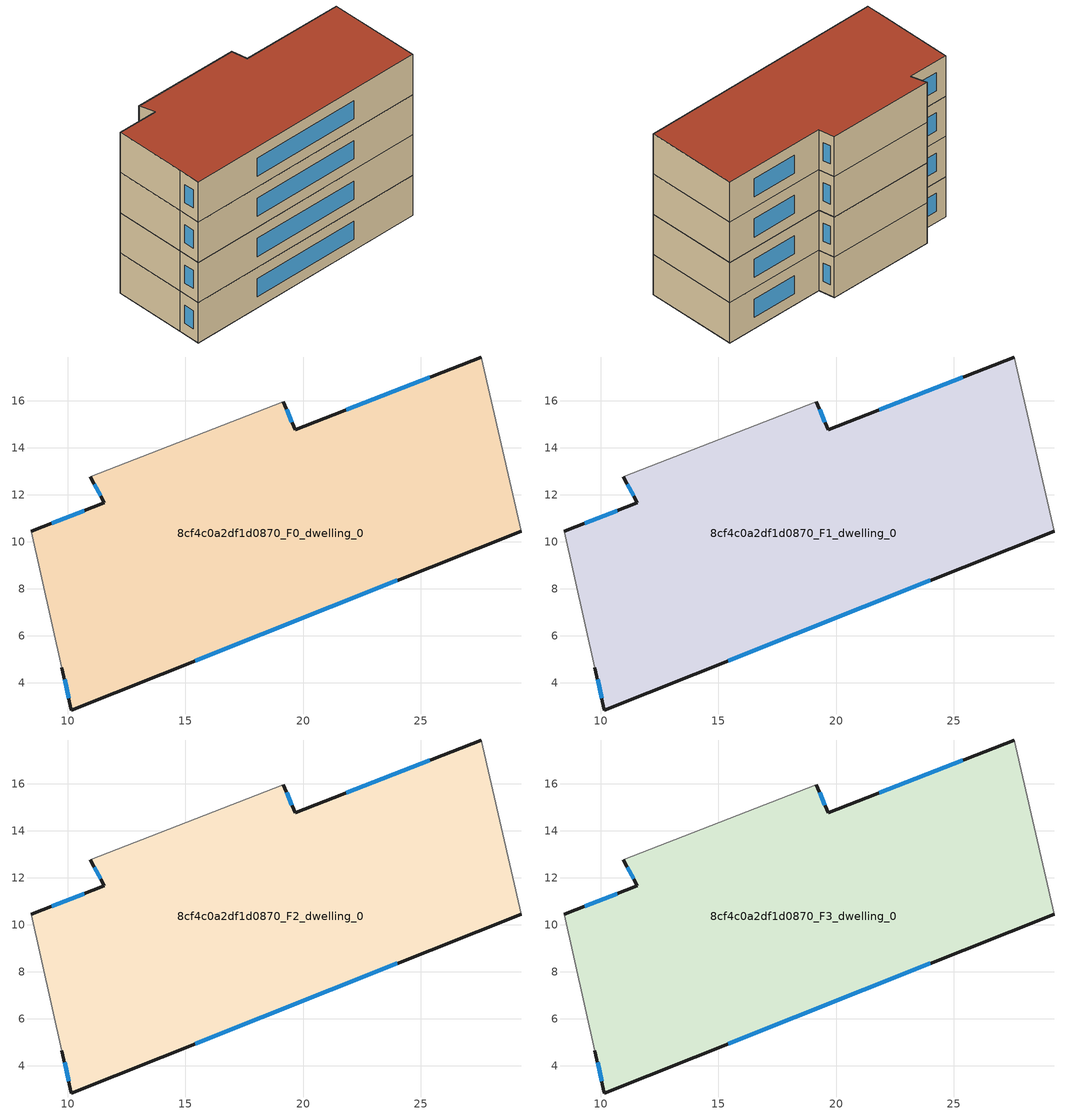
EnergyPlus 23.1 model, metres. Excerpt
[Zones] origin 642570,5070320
8cf4c0a2df1d0870_F0_dwelling_0
 floor ground (EU_floor_Construction): 29.27,10.45 27.57,17.86 19.67,14.75 19.17,15.96 10.96,12.75 11.56,11.66 8.45,10.45 9.75,4.65 10.15,2.85 z0
 wall outside (EU_wall_Construction): 29.27,10.45 10.15,2.85 9.75,4.65 / 8.45,10.45 11.56,11.66 10.96,12.75 / 19.17,15.96 19.67,14.75 27.57,17.86 z0:3
 wall adiabatic (EU_wall_Construction): 27.57,17.86 29.27,10.45 / 9.75,4.65 8.45,10.45 / 10.96,12.75 19.17,15.96 z0:3
 window (EU_Window_Construction): 21.84,15.61 25.4,17 / 24.01,8.36 15.41,4.94 / 10.04,3.34 9.86,4.16 / 9.31,10.78 10.7,11.32 / 11.39,11.96 11.12,12.45 / 19.3,15.63 19.53,15.09 z0.83:2.17
8cf4c0a2df1d0870_F1_dwelling_0
 floor to 8cf4c0a2df1d0870_F0_dwelling_0 (EU_floor_Construction): 29.27,10.45 27.57,17.86 19.67,14.75 19.17,15.96 10.96,12.75 11.56,11.66 8.45,10.45 9.75,4.65 10.15,2.85 z3
 wall outside (EU_wall_Construction): 29.27,10.45 10.15,2.85 9.75,4.65 / 8.45,10.45 11.56,11.66 10.96,12.75 / 19.17,15.96 19.67,14.75 27.57,17.86 z3:6
 wall adiabatic (EU_wall_Construction): 27.57,17.86 29.27,10.45 / 9.75,4.65 8.45,10.45 / 10.96,12.75 19.17,15.96 z3:6
 window (EU_Window_Construction): 21.84,15.61 25.4,17 / 24.01,8.36 15.41,4.94 / 10.04,3.34 9.86,4.16 / 9.31,10.78 10.7,11.32 / 11.39,11.96 11.12,12.45 / 19.3,15.63 19.53,15.09 z3.83:5.17
8cf4c0a2df1d0870_F2_dwelling_0
 floor to 8cf4c0a2df1d0870_F1_dwelling_0 (EU_floor_Construction): 29.27,10.45 27.57,17.86 19.67,14.75 19.17,15.96 10.96,12.75 11.56,11.66 8.45,10.45 9.75,4.65 10.15,2.85 z6
 wall outside (EU_wall_Construction): 29.27,10.45 10.15,2.85 9.75,4.65 / 8.45,10.45 11.56,11.66 10.96,12.75 / 19.17,15.96 19.67,14.75 27.57,17.86 z6:9
 wall adiabatic (EU_wall_Construction): 27.57,17.86 29.27,10.45 / 9.75,4.65 8.45,10.45 / 10.96,12.75 19.17,15.96 z6:9
 window (EU_Window_Construction): 21.84,15.61 25.4,17 / 24.01,8.36 15.41,4.94 / 10.04,3.34 9.86,4.16 / 9.31,10.78 10.7,11.32 / 11.39,11.96 11.12,12.45 / 19.3,15.63 19.53,15.09 z6.83:8.17
8cf4c0a2df1d0870_F3_dwelling_0
 floor to 8cf4c0a2df1d0870_F2_dwelling_0 (EU_floor_Construction): 29.27,10.45 27.57,17.86 19.67,14.75 19.17,15.96 10.96,12.75 11.56,11.66 8.45,10.45 9.75,4.65 10.15,2.85 z9
 wall outside (EU_wall_Construction): 29.27,10.45 10.15,2.85 9.75,4.65 / 8.45,10.45 11.56,11.66 10.96,12.75 / 19.17,15.96 19.67,14.75 27.57,17.86 z9:12
 wall adiabatic (EU_wall_Construction): 27.57,17.86 29.27,10.45 / 9.75,4.65 8.45,10.45 / 10.96,12.75 19.17,15.96 z9:12
 window (EU_Window_Construction): 21.84,15.61 25.4,17 / 24.01,8.36 15.41,4.94 / 10.04,3.34 9.86,4.16 / 9.31,10.78 10.7,11.32 / 11.39,11.96 11.12,12.45 / 19.3,15.63 19.53,15.09 z9.83:11.17
 roof outside (EU_roof_Construction): 27.57,17.86 29.27,10.45 10.15,2.85 9.75,4.65 8.45,10.45 11.56,11.66 10.96,12.75 19.17,15.96 19.67,14.75 z12
[Building]
EU S2 Campaign: North Axis=0; Terrain=City; Solar Distribution=FullExterior
[Site:Location]
Lyon-Bron: Latitude=45.75; Longitude=5; Time Zone=1; Elevation=198
[SizingPeriod:WeatherFileDays]
AnnualSizingPeriod: Begin Month=1; Begin Day of Month=1; End Month=12; End Day of Month=31; Day of Week for Start Day=Monday; Use Weather File Daylight Saving Period=No; Use Weather File Rain and Snow Indicators=No
[MATERIAL]
EU_InternalMass_Material: Roughness=MediumRough; Thickness=0.1; Conductivity=1; Density=1800; Specific Heat=900; Thermal Absorptance=0.9; Solar Absorptance=0.7; Visible Absorptance=0.7
[MATERIAL:NOMASS] Roughness=MediumRough; Thermal Absorptance=0.9; Solar Absorptance=0.7; Visible Absorptance=0.7
Name | Thermal Resistance
EU_wall_NoMass | 0.87146
EU_roof_NoMass | 0.842276
EU_floor_NoMass | 0.496999
[WINDOWMATERIAL:SIMPLEGLAZINGSYSTEM]
EU_Window_SimpleGlazing: UFactor=2.2525; Solar Heat Gain Coefficient=0.76; Visible Transmittance=0.76
[CONSTRUCTION]
EU_wall_Construction: EU_wall_NoMass
EU_roof_Construction: EU_roof_NoMass
EU_floor_Construction: EU_floor_NoMass
EU_InternalMass_Construction: EU_InternalMass_Material
EU_Window_Construction: EU_Window_SimpleGlazing
[ZONE] Type=1; Multiplier=1; Ceiling Height=autocalculate; Floor Area=autocalculate; Part of Total Floor Area=Yes
Name | Volume
8cf4c0a2df1d0870_F0_dwelling_0; 8cf4c0a2df1d0870_F1_dwelling_0; 8cf4c0a2df1d0870_F2_dwelling_0 | 501.033
8cf4c0a2df1d0870_F3_dwelling_0 | 1503.1
[INTERNALMASS] Construction=EU_InternalMass_Construction; Surface Area=167.011
Name | Zone or ZoneList
8cf4c0a2df1d0870_F0_dwelling_0_EU_InternalMass | 8cf4c0a2df1d0870_F0_dwelling_0
8cf4c0a2df1d0870_F1_dwelling_0_EU_InternalMass | 8cf4c0a2df1d0870_F1_dwelling_0
8cf4c0a2df1d0870_F2_dwelling_0_EU_InternalMass | 8cf4c0a2df1d0870_F2_dwelling_0
8cf4c0a2df1d0870_F3_dwelling_0_EU_InternalMass | 8cf4c0a2df1d0870_F3_dwelling_0
[OTHEREQUIPMENT] Fuel Type=Electricity; Design Level Calculation Method=Watts/Area; Power per Zone Floor Area=1; Fraction Latent=0; Fraction Radiant=0; Fraction Lost=0; Carbon Dioxide Generation Rate=0; EndUse Subcategory=EU_Step8_InternalGains
Name | Zone or ZoneList or Space or SpaceList | Schedule
EU_Step8_InternalGain_8cf4c0a2df1d0870_F0_dwelling_0_f000 | 8cf4c0a2df1d0870_F0_dwelling_0 | EU_Step8_GainSchedule_8cf4c0a2df1d0870_F0_dwelling_0_f000
EU_Step8_InternalGain_8cf4c0a2df1d0870_F1_dwelling_0_f000 | 8cf4c0a2df1d0870_F1_dwelling_0 | EU_Step8_GainSchedule_8cf4c0a2df1d0870_F1_dwelling_0_f000
EU_Step8_InternalGain_8cf4c0a2df1d0870_F2_dwelling_0_f000 | 8cf4c0a2df1d0870_F2_dwelling_0 | EU_Step8_GainSchedule_8cf4c0a2df1d0870_F2_dwelling_0_f000
EU_Step8_InternalGain_8cf4c0a2df1d0870_F3_dwelling_0_f000 | 8cf4c0a2df1d0870_F3_dwelling_0 | EU_Step8_GainSchedule_8cf4c0a2df1d0870_F3_dwelling_0_f000
[ZONEVENTILATION:DESIGNFLOWRATE] Schedule=EU_AlwaysOn; Design Flow Rate Calculation Method=AirChanges/Hour; Air Changes per Hour=0.425; Ventilation Type=Natural; Fan Pressure Rise=0; Fan Total Efficiency=1; Constant Term Coefficient=1; Temperature Term Coefficient=0; Velocity Term Coefficient=0; Velocity Squared Term Coefficient=0; Minimum Indoor Temperature=-100; Maximum Indoor Temperature=100; Delta Temperature=-100; Minimum Outdoor Temperature=-100; Maximum Outdoor Temperature=100; Maximum Wind Speed=40
Name | Zone or ZoneList or Space or SpaceList
EU_ConstantAir_8cf4c0a2df1d0870_F0_dwelling_0 | 8cf4c0a2df1d0870_F0_dwelling_0
EU_ConstantAir_8cf4c0a2df1d0870_F1_dwelling_0 | 8cf4c0a2df1d0870_F1_dwelling_0
EU_ConstantAir_8cf4c0a2df1d0870_F2_dwelling_0 | 8cf4c0a2df1d0870_F2_dwelling_0
EU_ConstantAir_8cf4c0a2df1d0870_F3_dwelling_0 | 8cf4c0a2df1d0870_F3_dwelling_0
[HVACTEMPLATE:THERMOSTAT] Constant Heating Setpoint=20; Constant Cooling Setpoint=50
EU_HeatOnly_8cf4c0a2df1d0870_F0_dwelling_0; EU_HeatOnly_8cf4c0a2df1d0870_F1_dwelling_0; EU_HeatOnly_8cf4c0a2df1d0870_F2_dwelling_0; EU_HeatOnly_8cf4c0a2df1d0870_F3_dwelling_0
[HVACTEMPLATE:ZONE:IDEALLOADSAIRSYSTEM] System Availability Schedule=EU_AlwaysOn; Maximum Heating Supply Air Temperature=50; Minimum Cooling Supply Air Temperature=13; Maximum Heating Supply Air Humidity Ratio=0.0156; Minimum Cooling Supply Air Humidity Ratio=0.0077; Heating Limit=NoLimit; Cooling Limit=NoLimit; Heating Availability Schedule=EU_AlwaysOn; Cooling Availability Schedule=EU_CoolingOff; Dehumidification Control Type=ConstantSensibleHeatRatio; Cooling Sensible Heat Ratio=0.7; Dehumidification Setpoint=60; Humidification Control Type=None; Humidification Setpoint=30; Outdoor Air Method=None; Outdoor Air Flow Rate per Person=0.00944; Outdoor Air Flow Rate per Zone Floor Area=0; Outdoor Air Flow Rate per Zone=0; Demand Controlled Ventilation Type=None; Outdoor Air Economizer Type=NoEconomizer; Heat Recovery Type=None; Sensible Heat Recovery Effectiveness=0.7; Latent Heat Recovery Effectiveness=0.65
Name | Template Thermostat
8cf4c0a2df1d0870_F0_dwelling_0 | EU_HeatOnly_8cf4c0a2df1d0870_F0_dwelling_0
8cf4c0a2df1d0870_F1_dwelling_0 | EU_HeatOnly_8cf4c0a2df1d0870_F1_dwelling_0
8cf4c0a2df1d0870_F2_dwelling_0 | EU_HeatOnly_8cf4c0a2df1d0870_F2_dwelling_0
8cf4c0a2df1d0870_F3_dwelling_0 | EU_HeatOnly_8cf4c0a2df1d0870_F3_dwelling_0
[SIZING:ZONE] Zone Cooling Design Supply Air Temperature Input Method=SupplyAirTemperature; Zone Cooling Design Supply Air Temperature=13; Zone Heating Design Supply Air Temperature Input Method=SupplyAirTemperature; Zone Heating Design Supply Air Temperature=50; Zone Cooling Design Supply Air Humidity Ratio=0.008; Zone Heating Design Supply Air Humidity Ratio=0.008; Cooling Design Air Flow Method=DesignDay; Cooling Design Air Flow Rate=0; Cooling Minimum Air Flow per Zone Floor Area=0.000762; Cooling Minimum Air Flow=0; Cooling Minimum Air Flow Fraction=0.2; Heating Design Air Flow Method=DesignDay; Heating Design Air Flow Rate=0; Heating Maximum Air Flow per Zone Floor Area=0.002032; Heating Maximum Air Flow=0.141576; Heating Maximum Air Flow Fraction=0.3; Account for Dedicated Outdoor Air System=No; Dedicated Outdoor Air System Control Strategy=NeutralSupplyAir; Dedicated Outdoor Air Low Setpoint Temperature for Design=autosize; Dedicated Outdoor Air High Setpoint Temperature for Design=autosize; Zone Load Sizing Method=Sensible Load Only No Latent Load; Zone Latent Cooling Design Supply Air Humidity Ratio Input Method=HumidityRatioDifference; Zone Cooling Design Supply Air Humidity Ratio Difference=0.005; Zone Latent Heating Design Supply Air Humidity Ratio Input Method=HumidityRatioDifference; Zone Humidification Design Supply Air Humidity Ratio Difference=0.005
8cf4c0a2df1d0870_F0_dwelling_0; 8cf4c0a2df1d0870_F1_dwelling_0; 8cf4c0a2df1d0870_F2_dwelling_0; 8cf4c0a2df1d0870_F3_dwelling_0
[SCHEDULE:CONSTANT]
Name | Hourly Value
EU_AlwaysOn | 1
EU_CoolingOff | 0
[SCHEDULE:FILE] Column Number=1; Rows to Skip at Top=0; Number of Hours of Data=8760; Column Separator=Comma; Interpolate to Timestep=No; Minutes per Item=60; Adjust Schedule for Daylight Savings=Yes
Name | File
EU_Step8_GainSchedule_8cf4c0a2df1d0870_F0_dwelling_0_f000 | ../../schedules/8cf4c0a2df1d0870/8cf4c0a2df1d0870_F0_dwelling_0_f000_gain.csv
EU_Step8_GainSchedule_8cf4c0a2df1d0870_F1_dwelling_0_f000 | ../../schedules/8cf4c0a2df1d0870/8cf4c0a2df1d0870_F1_dwelling_0_f000_gain.csv
EU_Step8_GainSchedule_8cf4c0a2df1d0870_F2_dwelling_0_f000 | ../../schedules/8cf4c0a2df1d0870/8cf4c0a2df1d0870_F2_dwelling_0_f000_gain.csv
EU_Step8_GainSchedule_8cf4c0a2df1d0870_F3_dwelling_0_f000 | ../../schedules/8cf4c0a2df1d0870/8cf4c0a2df1d0870_F3_dwelling_0_f000_gain.csv
